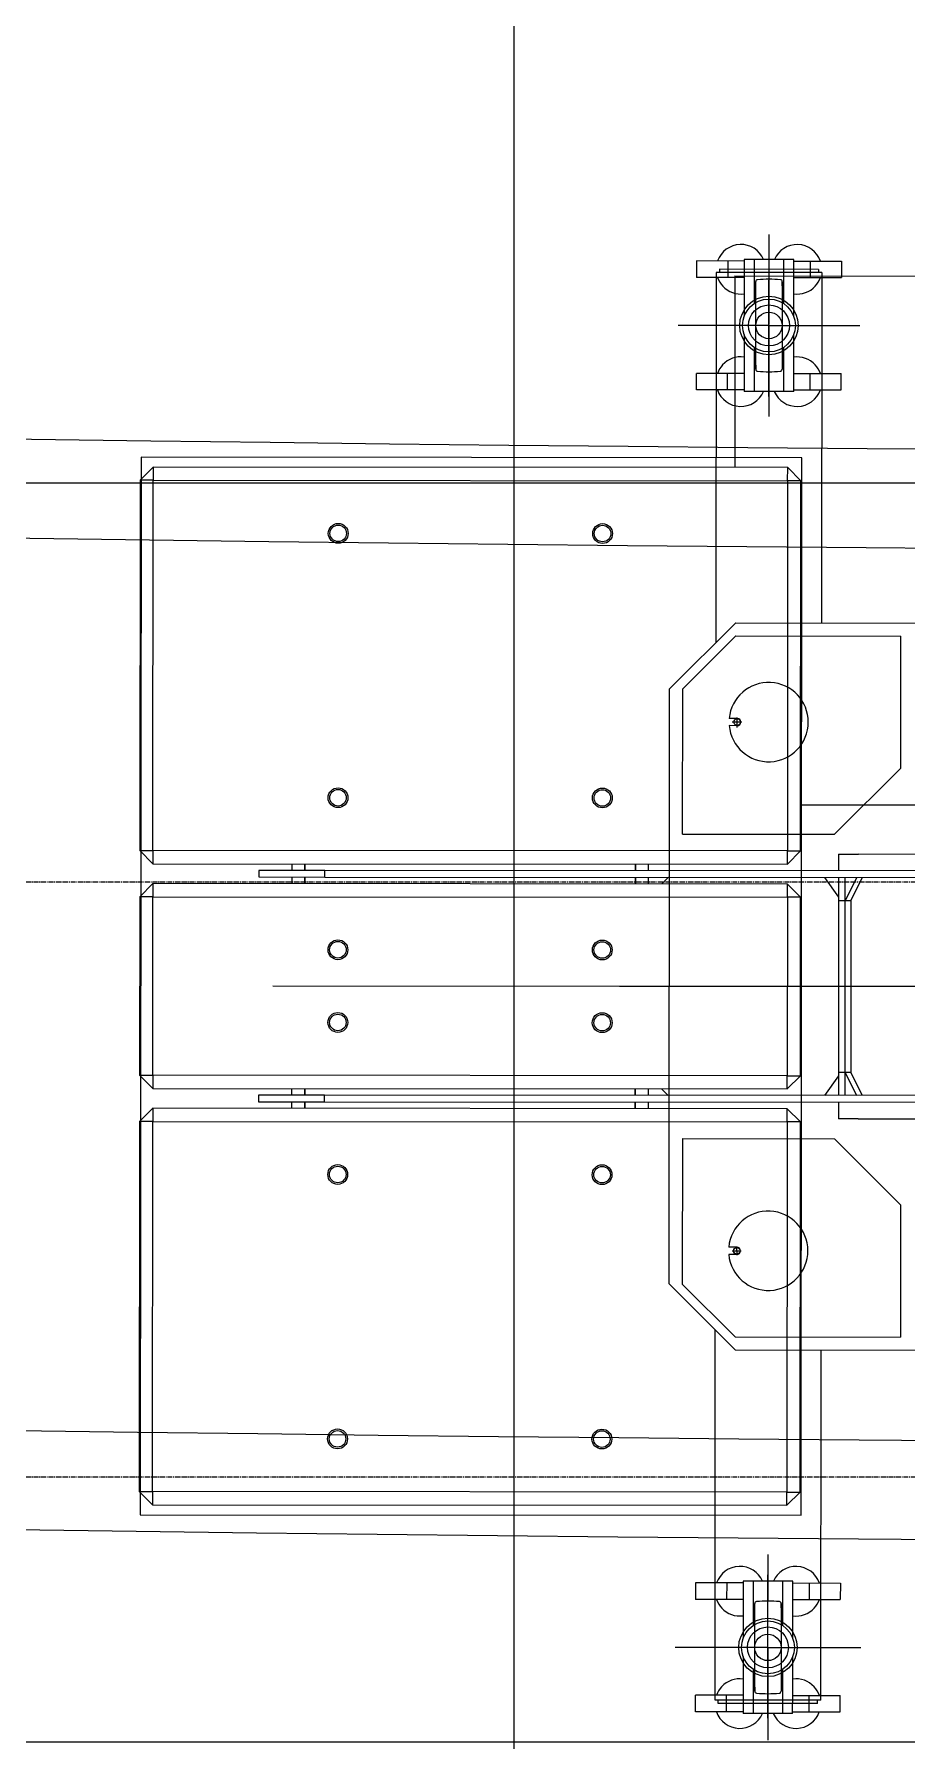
# Model space of a CAD drawing. Header units: millimetres. Extents: x -179076 to 119312, y -18667 to 180141.
# Drawn here: x -65700 to -64379, y 127292 to 129874 of the extents above; entities that cross this region are included whole.
import ezdxf

# ---------------------------------------------------------------- set-up
doc = ezdxf.new("R2010")
doc.units = ezdxf.units.MM
doc.linetypes.add('X-GRID_5~ROOF$0$CENTER2', pattern=[1.125, 0.75, -0.125, 0.125, -0.125])
for name, color, linetype in [('X-EXT_PH$0$A-254', 254, 'Continuous'), ('X-EXT_PH$0$A-ELE3', 4, 'Continuous'), ('X-EXT_PH$0$A-ELE4', 8, 'Continuous'), ('X-EXT_PH$0$A-MEP1a', 5, 'Continuous'), ('X-EXT_PH$0$A-PAT', 251, 'Continuous'), ('X-EXT_PH$0$EA-K', 30, 'Continuous'), ('X-GRID_5~ROOF$0$A-CEN1', 1, 'X-GRID_5~ROOF$0$CENTER2')]:
    doc.layers.add(name, color=color, linetype=linetype)

# ---------------------------------------------------------------- blocks, each defined once
blk = doc.blocks.new('X-EXT_PH$0$bmu_office')
at = {"layer": 'X-EXT_PH$0$A-MEP1a', "color": 251}
for p, q in [((1291699, -1563601.2), (1291699, -1563460.7)), ((1291661.5, -1563503.7), (1291589.5, -1563503.7)), ((1291589.5, -1563503.7), (1291589.5, -1563528.7)), ((1291636.5, -1563503.7), (1291636.5, -1563528.7)), ((1291661.5, -1563501.2), (1291736.5, -1563501.2)), ((1291661.5, -1563501.2), (1291661.5, -1563531.2)), ((1291676.5, -1563501.2), (1291676.5, -1563531.2)), ((1291699, -1563493.9), (1291699, -1563711.1)), ((1291721.5, -1563531.2), (1291721.5, -1563501.2)), ((1291736.5, -1563531.2), (1291736.5, -1563501.2)), ((1291736.5, -1563503.7), (1291808.5, -1563503.7)), ((1291761.5, -1563503.7), (1291761.5, -1563528.7)), ((1291808.5, -1563503.7), (1291808.5, -1563528.7)), ((1291662, -1563528.7), (1291589.5, -1563528.7)), ((1291619, -1563521.2), (1291619, -1564051.2)), ((1291619, -1563521.2), (1291619, -1564051.2)), ((1291619, -1563521.2), (1291779, -1563521.2)), ((1291619, -1563521.2), (1291779, -1563521.2)), ((1291624, -1563516.2), (1291774, -1563516.2)), ((1291624, -1563516.2), (1291774, -1563516.2)), ((1291624, -1563516.2), (1291624, -1563521.2)), ((1291624, -1563516.2), (1291624, -1563521.2)), ((1291661.5, -1563531.2), (1291661.5, -1563587.3)), ((1291676.5, -1563531.2), (1291676.5, -1563568.1)), ((1291679, -1563541.2), (1291679, -1563534.9)), ((1291679, -1563667.5), (1291679, -1563534.9)), ((1291719, -1563541.2), (1291719, -1563534.9)), ((1291719, -1563534.9), (1291719, -1563667.5)), ((1291721.5, -1563568.1), (1291721.5, -1563531.2)), ((1291736, -1563528.7), (1291808.5, -1563528.7)), ((1291736.5, -1563587.3), (1291736.5, -1563531.2)), ((1291774, -1563516.2), (1291774, -1563521.2)), ((1291774, -1563516.2), (1291774, -1563521.2)), ((1291779, -1563521.2), (1291779, -1564081.2)), ((1291779, -1563521.2), (1291779, -1564081.2)), ((1291699, -1563601.2), (1291558.5, -1563601.2)), ((1291661.5, -1563615.1), (1291661.5, -1563671.2)), ((1291699, -1563601.2), (1291699, -1563741.7)), ((1291699, -1563601.2), (1291839.5, -1563601.2)), ((1291736.5, -1563701.2), (1291736.5, -1563615.1)), ((1291736.5, -1563673.7), (1291736.5, -1563615.1)), ((1291676.5, -1563634.3), (1291676.5, -1563671.2)), ((1291721.5, -1563671.2), (1291721.5, -1563634.3)), ((1291679, -1563661.2), (1291679, -1563667.5)), ((1291719, -1563661.2), (1291719, -1563667.5)), ((1291662, -1563673.7), (1291589.5, -1563673.7)), ((1291589.5, -1563698.7), (1291589.5, -1563673.7)), ((1291636.5, -1563698.7), (1291636.5, -1563673.7)), ((1291661.5, -1563671.2), (1291661.5, -1563701.2)), ((1291676.5, -1563671.2), (1291676.5, -1563701.2)), ((1291721.5, -1563701.2), (1291721.5, -1563671.2)), ((1291736, -1563673.7), (1291808.5, -1563673.7)), ((1291761.5, -1563698.7), (1291761.5, -1563673.7)), ((1291808.5, -1563698.7), (1291808.5, -1563673.7)), ((1291661.5, -1563698.7), (1291589.5, -1563698.7)), ((1291661.5, -1563701.2), (1291736.5, -1563701.2)), ((1291736.5, -1563698.7), (1291808.5, -1563698.7)), ((1292649, -1563801.2), (1291649, -1563801.2)), ((1291649, -1563801.2), (1291649, -1565401.2)), ((1291650.5, -1563836.2), (1291670.5, -1563816.2)), ((1291670.5, -1563816.2), (1291670.5, -1563836.2)), ((1292630.5, -1563816.2), (1291670.5, -1563816.2)), ((1292630.5, -1563816.2), (1292650.5, -1563836.2)), ((1292630.5, -1563836.2), (1292630.5, -1563816.2)), ((1292649, -1565401.2), (1292649, -1563801.2)), ((1291670.5, -1563836.2), (1291650.5, -1563836.2)), ((1291650.5, -1563836.2), (1291650.5, -1564396.2)), ((1291670.5, -1564396.2), (1291670.5, -1563836.2)), ((1291670.5, -1563836.2), (1292630.5, -1563836.2)), ((1292650.5, -1563836.2), (1292630.5, -1563836.2)), ((1292630.5, -1563836.2), (1292630.5, -1564396.2)), ((1292650.5, -1564396.2), (1292650.5, -1563836.2)), ((1291749, -1564051.2), (1290949, -1564051.2)), ((1291749, -1564051.2), (1291849, -1564151.2)), ((1291749, -1564070.9), (1291499, -1564070.9)), ((1291499, -1564270.9), (1291499, -1564070.9)), ((1291749, -1564070.9), (1291829, -1564150.9)), ((1291829, -1564370.9), (1291829, -1564150.9)), ((1291849, -1564151.2), (1291849, -1565051.2)), ((1291753.6, -1564201.2), (1291739.8, -1564201.2)), ((1291746.5, -1564201.2), (1291746.5, -1564194.5)), ((1291746.5, -1564195.7), (1291758.7, -1564195.7)), ((1291746.5, -1564201.2), (1291746.5, -1564207.9)), ((1291746.5, -1564206.7), (1291758.7, -1564206.7)), ((1291499, -1564270.9), (1291599, -1564370.9)), ((1291829, -1564370.9), (1291599, -1564370.9)), ((1291563, -1564401.2), (1291142, -1564401.2)), ((1291563, -1564401.2), (1291593, -1564401.2)), ((1291593, -1564426.2), (1291593, -1564401.2)), ((1291650.5, -1564396.2), (1291670.5, -1564396.2)), ((1291670.5, -1564416.2), (1291650.5, -1564396.2)), ((1291670.5, -1564396.2), (1291670.5, -1564416.2)), ((1292630.5, -1564396.2), (1291670.5, -1564396.2)), ((1291670.5, -1564416.2), (1292630.5, -1564416.2)), ((1291880.5, -1564416.2), (1291880.5, -1564426.2)), ((1291900.5, -1564426.2), (1291900.5, -1564416.2)), ((1291900.5, -1564416.2), (1291900.5, -1564426.2)), ((1292400.5, -1564416.2), (1292400.5, -1564426.2)), ((1292400.5, -1564426.2), (1292400.5, -1564416.2)), ((1292420.5, -1564426.2), (1292420.5, -1564416.2)), ((1292630.5, -1564416.2), (1292630.5, -1564396.2)), ((1292650.5, -1564396.2), (1292630.5, -1564416.2)), ((1292630.5, -1564396.2), (1292650.5, -1564396.2)), ((1292370.5, -1564426.2), (1291138, -1564426.2)), ((1291138, -1564436.2), (1292370.5, -1564436.2)), ((1291556.7, -1564436.2), (1291574.3, -1564471.2)), ((1291583, -1564471.2), (1291565.4, -1564436.2)), ((1291583, -1564436.2), (1291583, -1564471.2)), ((1291593, -1564471.2), (1291593, -1564436.2)), ((1291593, -1564466.2), (1291614.1, -1564436.2)), ((1291850.5, -1564436.2), (1291860.5, -1564446.2)), ((1291880.5, -1564436.2), (1291880.5, -1564446.2)), ((1291900.5, -1564446.2), (1291900.5, -1564436.2)), ((1291900.5, -1564436.2), (1291900.5, -1564446.2)), ((1292470.5, -1564426.2), (1292370.5, -1564426.2)), ((1292370.5, -1564426.2), (1292370.5, -1564436.2)), ((1292370.5, -1564436.2), (1292470.5, -1564436.2)), ((1292400.5, -1564436.2), (1292400.5, -1564446.2)), ((1292400.5, -1564446.2), (1292400.5, -1564436.2)), ((1292420.5, -1564446.2), (1292420.5, -1564436.2)), ((1292470.5, -1564436.2), (1292470.5, -1564426.2)), ((1291650.5, -1564466.2), (1291670.5, -1564446.2)), ((1291670.5, -1564466.2), (1291650.5, -1564466.2)), ((1291650.5, -1564466.2), (1291650.5, -1564736.2)), ((1291670.5, -1564446.2), (1291670.5, -1564466.2)), ((1292630.5, -1564446.2), (1291670.5, -1564446.2)), ((1291670.5, -1564466.2), (1292630.5, -1564466.2)), ((1291670.5, -1564736.2), (1291670.5, -1564466.2)), ((1292630.5, -1564446.2), (1292650.5, -1564466.2)), ((1292630.5, -1564466.2), (1292630.5, -1564446.2)), ((1292650.5, -1564466.2), (1292630.5, -1564466.2)), ((1292630.5, -1564466.2), (1292630.5, -1564736.2)), ((1292650.5, -1564736.2), (1292650.5, -1564466.2)), ((1291574.3, -1564731.2), (1291574.3, -1564471.2)), ((1291574.3, -1564471.2), (1291583, -1564471.2)), ((1291583, -1564471.2), (1291593, -1564471.2)), ((1291583, -1564471.2), (1291583, -1564731.2)), ((1291593, -1564731.2), (1291593, -1564471.2)), ((1291924.3, -1564601.2), (1290949, -1564601.2)), ((1291449, -1564601.2), (1292449, -1564601.2)), ((1291574.3, -1564731.2), (1291556.7, -1564766.2)), ((1291565.4, -1564766.2), (1291583, -1564731.2)), ((1291583, -1564731.2), (1291574.3, -1564731.2)), ((1291593, -1564731.2), (1291583, -1564731.2)), ((1291583, -1564731.2), (1291583, -1564766.2)), ((1291593, -1564766.2), (1291593, -1564731.2)), ((1291614.1, -1564766.2), (1291593, -1564736.3)), ((1291650.5, -1564736.2), (1291670.5, -1564736.2)), ((1291670.5, -1564756.2), (1291650.5, -1564736.2)), ((1291670.5, -1564736.2), (1291670.5, -1564756.2)), ((1292630.5, -1564736.2), (1291670.5, -1564736.2)), ((1292630.5, -1564756.2), (1292630.5, -1564736.2)), ((1292650.5, -1564736.2), (1292630.5, -1564756.2)), ((1292630.5, -1564736.2), (1292650.5, -1564736.2)), ((1292370.5, -1564766.2), (1291138, -1564766.2)), ((1291138, -1564776.2), (1292370.5, -1564776.2)), ((1291593, -1564801.2), (1291593, -1564776.2)), ((1291670.5, -1564756.2), (1292630.5, -1564756.2)), ((1291860.5, -1564756.2), (1291850.5, -1564766.2)), ((1291880.5, -1564756.2), (1291880.5, -1564766.2)), ((1291880.5, -1564776.2), (1291880.5, -1564786.2)), ((1291900.5, -1564766.2), (1291900.5, -1564756.2)), ((1291900.5, -1564756.2), (1291900.5, -1564766.2)), ((1291900.5, -1564776.2), (1291900.5, -1564786.2)), ((1291900.5, -1564786.2), (1291900.5, -1564776.2)), ((1292470.5, -1564766.2), (1292370.5, -1564766.2)), ((1292370.5, -1564766.2), (1292370.5, -1564776.2)), ((1292370.5, -1564776.2), (1292470.5, -1564776.2)), ((1292400.5, -1564756.2), (1292400.5, -1564766.2)), ((1292400.5, -1564766.2), (1292400.5, -1564756.2)), ((1292400.5, -1564786.2), (1292400.5, -1564776.2)), ((1292400.5, -1564776.2), (1292400.5, -1564786.2)), ((1292420.5, -1564766.2), (1292420.5, -1564756.2)), ((1292420.5, -1564786.2), (1292420.5, -1564776.2)), ((1292470.5, -1564776.2), (1292470.5, -1564766.2)), ((1291142, -1564801.2), (1291563, -1564801.2)), ((1291593, -1564801.2), (1291563, -1564801.2)), ((1291650.5, -1564806.2), (1291670.5, -1564786.2)), ((1291670.5, -1564786.2), (1291670.5, -1564806.2)), ((1292630.5, -1564786.2), (1291670.5, -1564786.2)), ((1292630.5, -1564786.2), (1292650.5, -1564806.2)), ((1292630.5, -1564806.2), (1292630.5, -1564786.2)), ((1291670.5, -1564806.2), (1291650.5, -1564806.2)), ((1291650.5, -1564806.2), (1291650.5, -1565366.2)), ((1291670.5, -1565366.2), (1291670.5, -1564806.2)), ((1291670.5, -1564806.2), (1292630.5, -1564806.2)), ((1292650.5, -1564806.2), (1292630.5, -1564806.2)), ((1292630.5, -1564806.2), (1292630.5, -1565366.2)), ((1292650.5, -1565366.2), (1292650.5, -1564806.2)), ((1291499, -1564931.5), (1291599, -1564831.5)), ((1291829, -1564831.5), (1291599, -1564831.5)), ((1291829, -1564831.5), (1291829, -1565051.5)), ((1291650.5, -1564876.2), (1290977.7, -1564876.2)), ((1291499, -1564931.5), (1291499, -1565131.5)), ((1291739.5, -1565001.2), (1291754, -1565001.2)), ((1291746.5, -1564993), (1291746.5, -1565007.9)), ((1291746.5, -1564995.7), (1291758.7, -1564995.7)), ((1291746.5, -1565006.7), (1291758.7, -1565006.7)), ((1291749, -1565151.2), (1291849, -1565051.2)), ((1291749, -1565131.5), (1291829, -1565051.5)), ((1291749, -1565131.5), (1291499, -1565131.5)), ((1291779, -1565681.2), (1291779, -1565121.2)), ((1291749, -1565151.2), (1291032.9, -1565151.2)), ((1291619, -1565681.2), (1291619, -1565151.2)), ((1291650.5, -1565366.2), (1291670.5, -1565366.2)), ((1291670.5, -1565386.2), (1291650.5, -1565366.2)), ((1291670.5, -1565366.2), (1291670.5, -1565386.2)), ((1292630.5, -1565366.2), (1291670.5, -1565366.2)), ((1292630.5, -1565386.2), (1292630.5, -1565366.2)), ((1292650.5, -1565366.2), (1292630.5, -1565386.2)), ((1292630.5, -1565366.2), (1292650.5, -1565366.2)), ((1291670.5, -1565386.2), (1292630.5, -1565386.2)), ((1291750.5, -1565676.2), (1291750.5, -1565386.2)), ((1291649, -1565401.2), (1292649, -1565401.2)), ((1291699, -1565601.2), (1291699, -1565463.7)), ((1291661.5, -1565501.2), (1291736.5, -1565501.2)), ((1291661.5, -1565501.2), (1291661.5, -1565531.2)), ((1291676.5, -1565501.2), (1291676.5, -1565531.2)), ((1291699, -1565493.9), (1291699, -1565711.1)), ((1291721.5, -1565531.2), (1291721.5, -1565501.2)), ((1291736.5, -1565531.2), (1291736.5, -1565501.2)), ((1291661.5, -1565503.7), (1291589.5, -1565503.7)), ((1291589.5, -1565503.7), (1291589.5, -1565528.7)), ((1291636.5, -1565503.7), (1291636.5, -1565528.7)), ((1291736.5, -1565503.7), (1291808.5, -1565503.7)), ((1291761.5, -1565503.7), (1291761.5, -1565528.7)), ((1291808.5, -1565503.7), (1291808.5, -1565528.7)), ((1291662, -1565528.7), (1291589.5, -1565528.7)), ((1291661.5, -1565531.2), (1291661.5, -1565587.3)), ((1291676.5, -1565531.2), (1291676.5, -1565568.1)), ((1291679, -1565541.2), (1291679, -1565534.9)), ((1291679, -1565667.5), (1291679, -1565534.9)), ((1291719, -1565541.2), (1291719, -1565534.9)), ((1291719, -1565534.9), (1291719, -1565667.5)), ((1291721.5, -1565568.1), (1291721.5, -1565531.2)), ((1291736, -1565528.7), (1291808.5, -1565528.7)), ((1291736.5, -1565587.3), (1291736.5, -1565531.2)), ((1291699, -1565601.2), (1291561.4, -1565601.2)), ((1291699, -1565601.2), (1291699, -1565738.7)), ((1291699, -1565601.2), (1291836.5, -1565601.2)), ((1291661.5, -1565615.1), (1291661.5, -1565671.2)), ((1291736.5, -1565701.2), (1291736.5, -1565615.1)), ((1291736.5, -1565673.7), (1291736.5, -1565615.1)), ((1291676.5, -1565634.3), (1291676.5, -1565671.2)), ((1291721.5, -1565671.2), (1291721.5, -1565634.3)), ((1291750.5, -1565676.2), (1290150.5, -1565676.2)), ((1291662, -1565673.7), (1291589.5, -1565673.7)), ((1291589.5, -1565698.7), (1291589.5, -1565673.7)), ((1291619, -1565681.2), (1291779, -1565681.2)), ((1291624, -1565686.2), (1291624, -1565681.2)), ((1291636.5, -1565698.7), (1291636.5, -1565673.7)), ((1291661.5, -1565671.2), (1291661.5, -1565701.2)), ((1291676.5, -1565671.2), (1291676.5, -1565701.2)), ((1291679, -1565661.2), (1291679, -1565667.5)), ((1291719, -1565661.2), (1291719, -1565667.5)), ((1291721.5, -1565701.2), (1291721.5, -1565671.2)), ((1291736, -1565673.7), (1291808.5, -1565673.7)), ((1291761.5, -1565698.7), (1291761.5, -1565673.7)), ((1291774, -1565686.2), (1291774, -1565681.2)), ((1291808.5, -1565698.7), (1291808.5, -1565673.7)), ((1291661.5, -1565698.7), (1291589.5, -1565698.7)), ((1291624, -1565686.2), (1291774, -1565686.2)), ((1291661.5, -1565701.2), (1291736.5, -1565701.2)), ((1291736.5, -1565698.7), (1291808.5, -1565698.7))]:
    blk.add_line(p, q, dxfattribs=at)
for points in [[(1291736.5, -1563587.3), (1291736.5, -1563528.7)], [(1291736.5, -1565587.3), (1291736.5, -1565528.7)]]:
    blk.add_lwpolyline(points, dxfattribs=at)
for centre, radius in [((1291699, -1563601.2), 44.2), ((1291699, -1563601.2), 44.2), ((1291699, -1563601.2), 40), ((1291699, -1563601.2), 31), ((1291699, -1563601.2), 20), ((1291950.5, -1563916.2), 15), ((1292350.5, -1563916.2), 15), ((1291950.5, -1563916.2), 12.5), ((1292350.5, -1563916.2), 12.5), ((1291746.5, -1564201.2), 5), ((1291950.5, -1564316.2), 15), ((1291950.5, -1564316.2), 12.5), ((1292350.5, -1564316.2), 15), ((1292350.5, -1564316.2), 12.5), ((1291950.5, -1564546.2), 15), ((1291950.5, -1564546.2), 12.5), ((1292350.5, -1564546.2), 15), ((1292350.5, -1564546.2), 12.5), ((1291950.5, -1564656.2), 15), ((1291950.5, -1564656.2), 12.5), ((1292350.5, -1564656.2), 15), ((1292350.5, -1564656.2), 12.5), ((1291950.5, -1564886.2), 15), ((1291950.5, -1564886.2), 12.5), ((1292350.5, -1564886.2), 15), ((1292350.5, -1564886.2), 12.5), ((1291746.5, -1565001.2), 5), ((1291950.5, -1565286.2), 15), ((1291950.5, -1565286.2), 12.5), ((1292350.5, -1565286.2), 15), ((1292350.5, -1565286.2), 12.5), ((1291699, -1565601.2), 44.2), ((1291699, -1565601.2), 40), ((1291699, -1565601.2), 31), ((1291699, -1565601.2), 20)]:
    blk.add_circle(centre, radius, dxfattribs=at)
for centre, radius, start, end in [((1291656.5, -1563516.2), 37.5, 23.5782, 160.5288), ((1291741.5, -1563516.2), 37.5, 19.4712, 156.4218), ((1291656.5, -1563516.2), 37.5, 199.4712, 222.8334), ((1291682, -1563534.9), 3, 94.9505, 180), ((1291699, -1563731.2), 200, 85.0495, 94.9505), ((1291716, -1563534.9), 3, 0, 85.0495), ((1291741.5, -1563516.2), 37.5, 317.1666, 340.5288), ((1291656.5, -1563516.2), 37.5, 222.8334, 277.6623), ((1291741.5, -1563516.2), 37.5, 262.3377, 317.1666), ((1291656.5, -1563686.2), 37.5, 137.1666, 160.5288), ((1291656.5, -1563686.2), 37.5, 82.3377, 137.1666), ((1291682, -1563667.5), 3, 180, 265.0495), ((1291716, -1563667.5), 3, 274.9505, 0), ((1291741.5, -1563686.2), 37.5, 42.8334, 97.6623), ((1291741.5, -1563686.2), 37.5, 19.4712, 42.8334), ((1291699, -1563471.2), 200, 265.0495, 274.9505), ((1291656.5, -1563686.2), 37.5, 199.4712, 336.4218), ((1291741.5, -1563686.2), 37.5, 203.5782, 340.5288), ((1291699, -1564201.3), 60, 5.366, 354.847), ((1291746.5, -1564201.2), 5.5, 90, 270), ((1291699, -1565001.1), 60, 5.153, 354.634), ((1291746.5, -1565001.2), 5.5, 90, 270), ((1291656.5, -1565516.2), 37.5, 23.5782, 160.5288), ((1291741.5, -1565516.2), 37.5, 19.4712, 156.4218), ((1291656.5, -1565516.2), 37.5, 199.4712, 222.8334), ((1291656.5, -1565516.2), 37.5, 222.8334, 277.6623), ((1291682, -1565534.9), 3, 94.9505, 180), ((1291699, -1565731.2), 200, 85.0495, 94.9505), ((1291716, -1565534.9), 3, 0, 85.0495), ((1291741.5, -1565516.2), 37.5, 262.3377, 317.1666), ((1291741.5, -1565516.2), 37.5, 317.1666, 340.5288), ((1291656.5, -1565686.2), 37.5, 82.3377, 137.1666), ((1291741.5, -1565686.2), 37.5, 42.8334, 97.6623), ((1291656.5, -1565686.2), 37.5, 137.1666, 160.5288), ((1291682, -1565667.5), 3, 180, 265.0495), ((1291699, -1565471.2), 200, 265.0495, 274.9505), ((1291716, -1565667.5), 3, 274.9505, 0), ((1291741.5, -1565686.2), 37.5, 19.4712, 42.8334), ((1291656.5, -1565686.2), 37.5, 199.4712, 336.4218), ((1291741.5, -1565686.2), 37.5, 203.5782, 340.5288)]:
    blk.add_arc(centre, radius, start, end, dxfattribs=at)
for p in [(1291699, -1563601.2), (1291699, -1565601.2)]:
    blk.add_point(p, dxfattribs=at)

msp = doc.modelspace()

# ---------------------------------------------------------------- hatches: boundary and pattern name
at = {"layer": 'X-EXT_PH$0$A-254'}
h = msp.add_hatch(color=256, dxfattribs=at)
h.dxf.hatch_style = 1
edge = h.paths.add_edge_path(flags=16)
edge.add_arc((-150113.3, 146990.8), 116300, 0, 7.249805)
edge.add_arc((-40000.7, 160998.5), 5300, 7.2498, 83.5155)
edge.add_arc((-62813.3, -39709.2), 207300, 83.515545, 96.484455)
edge.add_arc((-85625.9, 160998.5), 5300, 96.4845, 172.7502)
edge.add_arc((24486.7, 146990.8), 116300, 172.750195, 180)
edge.add_arc((24486.7, 146990.8), 116300, 180, 187.249805)
edge.add_arc((-85625.9, 132983.1), 5300, 187.2498, 263.5155)
edge.add_arc((-62813.3, 333690.8), 207300, 263.515545, 276.484455)
edge.add_arc((-40000.7, 132983.1), 5300, 276.4845, 352.7502)
edge.add_arc((-150113.3, 146990.8), 116300, 352.750195, 360)
edge = h.paths.add_edge_path()
edge.add_arc((-150113.3, 146990.8), 116800, 0, 7.249805)
edge.add_arc((-40000.7, 160998.5), 5800, 7.24981, 83.51554)
edge.add_arc((-62813.3, -39709.2), 207800, 83.515545, 96.484455)
edge.add_arc((-85625.9, 160998.5), 5800, 96.48446, 172.75019)
edge.add_arc((24486.7, 146990.8), 116800, 172.750195, 180)
edge.add_arc((24486.7, 146990.8), 116800, 180, 187.249805)
edge.add_arc((-85625.9, 132983.1), 5800, 187.24981, 263.51554)
edge.add_arc((-62813.3, 333690.8), 207800, 263.515545, 276.484455)
edge.add_arc((-40000.7, 132983.1), 5800, 276.48446, 352.75019)
edge.add_arc((-150113.3, 146990.8), 116800, 352.750195, 360)
at = {"layer": 'X-EXT_PH$0$A-PAT'}
h = msp.add_hatch(dxfattribs=at)
h.set_pattern_fill('NET', color=256, scale=600)
h.set_pattern_definition([(0, (-165939.6, 60614), (0, 1905), []), (90, (-165939.6, 60614), (-1905, 1e-13), [])])
h.paths.add_polyline_path([(-81613.3, 153190.8), (-42913.3, 153190.8), (-42913.3, 140790.8), (-81613.3, 140790.8)], flags=16)
h.paths.add_polyline_path([(-42863.3, 145590.8), (-42763.3, 140790.8), (-42713.3, 140790.8)], flags=16)
edge = h.paths.add_edge_path()
edge.add_arc((-40000.7, 160998.5), 5300, 7.2498, 83.5155)
edge.add_arc((-62813.3, -39709.2), 207300, 83.515545, 96.484455)
edge.add_arc((-85625.9, 160998.5), 5300, 96.4845, 172.7502)
edge.add_arc((24486.7, 146990.8), 116300, 172.750195, 187.249805)
edge.add_arc((-85625.9, 132983.1), 5300, 187.2498, 263.5155)
edge.add_arc((-62813.3, 333690.8), 207300, 263.515545, 276.484455)
edge.add_arc((-40000.7, 132983.1), 5300, 276.4845, 352.7502)
edge.add_arc((-150113.3, 146990.8), 116300, 352.750195, 367.249805)

# ---------------------------------------------------------------- linework, layer by layer
at = {"layer": 'X-EXT_PH$0$A-ELE3', "color": 11, "true_color": 0xf27172}
for points in [[(-35013.3, 146990.8, 0.031644), (-35933.5, 161515.9, 0.345625), (-39537.7, 165072.2, 0.056648), (-86089, 165072.2, 0.345625), (-89693.2, 161515.9, 0.031644), (-90613.3, 146990.8, 0.031644), (-89693.2, 132465.7, 0.345625), (-86089, 128909.3, 0.056648), (-39537.7, 128909.3, 0.345625), (-35933.5, 132465.7, 0.031644)], [(-35163.3, 146990.8, 0.031644), (-36082.3, 161497, 0.345625), (-39554.7, 164923.2, 0.056648), (-86072, 164923.2, 0.345625), (-89544.4, 161497, 0.031644), (-90463.3, 146990.8, 0.031644), (-89544.4, 132484.6, 0.345625), (-86072, 129058.3, 0.056648), (-39554.7, 129058.3, 0.345625), (-36082.3, 132484.6, 0.031644)], [(-36513.3, 146990.8, 0.031644), (-37421.5, 161326.6, 0.345625), (-39707.1, 163581.8, 0.056648), (-85919.6, 163581.8, 0.345625), (-88205.2, 161326.6, 0.031644), (-89113.3, 146990.8, 0.031644), (-88205.2, 132654.9, 0.345625), (-85919.6, 130399.7, 0.056648), (-39707.1, 130399.7, 0.345625), (-37421.5, 132654.9, 0.031644)], [(-36663.3, 146990.8, 0.031644), (-37570.3, 161307.7, 0.345625), (-39724.1, 163432.8, 0.056648), (-85902.6, 163432.8, 0.345625), (-88056.4, 161307.7, 0.031644), (-88963.3, 146990.8, 0.031644), (-88056.4, 132673.9, 0.345625), (-85902.6, 130548.7, 0.056648), (-39724.1, 130548.7, 0.345625), (-37570.3, 132673.9, 0.031644)]]:
    msp.add_lwpolyline(points, format="xyb", close=True, dxfattribs=at)
at = {"layer": 'X-EXT_PH$0$A-ELE4', "color": 5}
msp.add_lwpolyline([(-33813.3, 146990.8, 0.031644), (-34743.1, 161667.3, 0.345625), (-39402.2, 166264.6, 0.056648), (-86224.5, 166264.6, 0.345625), (-90883.6, 161667.3, 0.031644), (-91813.3, 146990.8, 0.031644), (-90883.6, 132314.2, 0.345625), (-86224.5, 127717, 0.056648), (-39402.2, 127717, 0.345625), (-34743.1, 132314.2, 0.031644)], format="xyb", close=True, dxfattribs=at)
at = {"layer": 'X-GRID_5~ROOF$0$A-CEN1', "ltscale": 10}
for points in [[(-29513.3, 128590.8), (-99513.3, 128590.8)], [(-29513.3, 127690.8), (-99513.3, 127690.8)]]:
    msp.add_lwpolyline(points, dxfattribs=at)

# ---------------------------------------------------------------- block references
at = {"layer": 'X-EXT_PH$0$EA-K', "rotation": 179.9557597577192}
msp.add_blockref('X-EXT_PH$0$bmu_office', (1225901.8, -1437165), dxfattribs=at)

doc.saveas('drawing.dxf')
